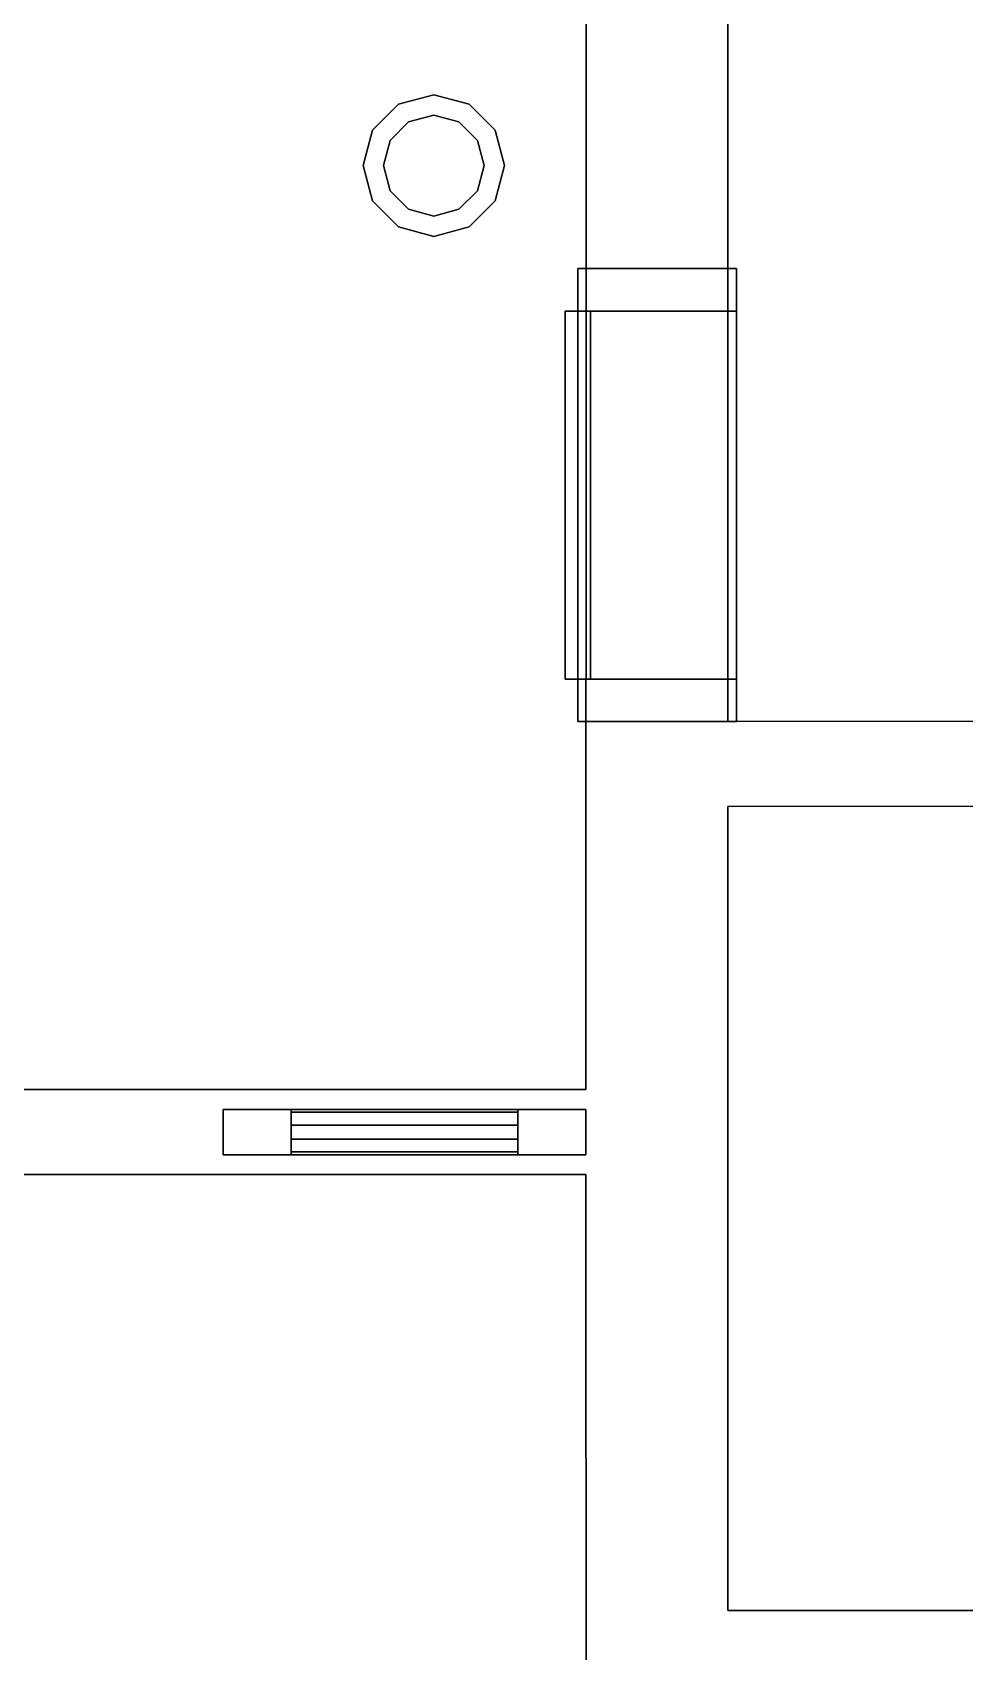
# Model space of a CAD drawing. Header units: metres. Extents: x -0.1 to 64.1, y -0.2 to 39.7.
# Drawn here: x 2.743 to 4.389, y 8.886 to 11.746 of the extents above; entities that cross this region are included whole.
import ezdxf

# ---------------------------------------------------------------- set-up
doc = ezdxf.new("R2010")
doc.units = ezdxf.units.M
doc.header["$LTSCALE"] = 0.2
for name, color, linetype, true_color in [('DLX_APERT', 7, 'Continuous', 0x969696), ('DLX_CONT', 7, 'Continuous', 0x969696), ('DLX_LUM', 7, 'Continuous', 0xffd400), ('DLX_ROOF', 7, 'Continuous', 0x7f7f7f)]:
    doc.layers.add(name, color=color, linetype=linetype, true_color=true_color)

msp = doc.modelspace()

# ---------------------------------------------------------------- linework, layer by layer
at = {"layer": 'DLX_APERT'}
for points in [[(3.7059, 11.3283, 0), (3.7059, 10.5283, 0)], [(3.9859, 11.3283, 0), (3.7059, 11.3283, 0)], [(3.7059, 11.3283, 0), (3.7059, 11.3283, 0)], [(3.7059, 11.3283, 0), (3.9859, 11.3283, 0)], [(3.9859, 11.3283, 0), (3.7059, 11.3283, 0)], [(3.7059, 11.2533, 0), (3.7059, 11.3283, 0)], [(3.7059, 11.3283, 0), (3.9859, 11.3283, 0)], [(3.7059, 10.5283, 0), (3.7059, 11.3283, 0)], [(3.7059, 11.3283, 0), (3.7059, 11.3283, 0)], [(3.7059, 11.3283, 0), (3.7059, 11.2533, 0)], [(3.9859, 10.5283, 0), (3.9859, 11.3283, 0)], [(3.9859, 11.3283, 0), (3.9859, 11.3283, 0)], [(3.9859, 11.3283, 0), (3.9859, 11.2533, 0)], [(3.9859, 11.2533, 0), (3.9859, 11.3283, 0)], [(3.9859, 11.3283, 0), (3.9859, 11.3283, 0)], [(3.9859, 11.3283, 0), (3.9859, 10.5283, 0)], [(3.6834, 10.6033, 0), (3.6834, 11.2533, 0)], [(3.6834, 11.2533, 0), (3.7059, 11.2533, 0)], [(3.6834, 11.2533, 0), (3.6834, 10.6033, 0)], [(3.6834, 10.6033, 0), (3.6834, 11.2533, 0)], [(3.6834, 11.2533, 0), (3.6834, 11.2533, 0)], [(3.7059, 11.2533, 0), (3.6834, 11.2533, 0)], [(3.6834, 11.2533, 0), (3.6834, 11.2533, 0)], [(3.6834, 11.2533, 0), (3.7059, 11.2533, 0)], [(3.7059, 11.2533, 0), (3.6834, 11.2533, 0)], [(3.6834, 11.2533, 0), (3.6834, 10.6033, 0)], [(3.7284, 11.2533, 0), (3.7059, 11.2533, 0)], [(3.7059, 11.2533, 0), (3.7059, 11.2533, 0)], [(3.7059, 11.2533, 0), (3.7059, 10.6033, 0)], [(3.7059, 10.6033, 0), (3.7059, 11.2533, 0)], [(3.7059, 11.2533, 0), (3.7284, 11.2533, 0)], [(3.7284, 11.2533, 0), (3.7059, 11.2533, 0)], [(3.7059, 11.2533, 0), (3.7059, 11.2533, 0)], [(3.7059, 11.2533, 0), (3.7284, 11.2533, 0)], [(3.7059, 11.2533, 0), (3.7284, 11.2533, 0)], [(3.7059, 11.2533, 0), (3.7059, 11.2533, 0)], [(3.7059, 10.6033, 0), (3.7059, 11.2533, 0)], [(3.7059, 11.2533, 0), (3.7059, 11.2533, 0)], [(3.7059, 11.2533, 0), (3.7284, 11.2533, 0)], [(3.7284, 11.2533, 0), (3.7059, 11.2533, 0)], [(3.7059, 11.2533, 0), (3.7059, 10.6033, 0)], [(3.7284, 11.2533, 0), (3.7059, 11.2533, 0)], [(3.9859, 11.2533, 0), (3.7284, 11.2533, 0)], [(3.7284, 10.6033, 0), (3.7284, 11.2533, 0)], [(3.7284, 11.2533, 0), (3.9859, 11.2533, 0)], [(3.7284, 11.2533, 0), (3.7284, 11.2533, 0)], [(3.7284, 11.2533, 0), (3.9859, 11.2533, 0)], [(3.9859, 11.2533, 0), (3.7284, 11.2533, 0)], [(3.7284, 11.2533, 0), (3.7284, 10.6033, 0)], [(3.7284, 11.2533, 0), (3.7284, 11.2533, 0)], [(3.7284, 11.2533, 0), (3.7284, 10.6033, 0)], [(3.7284, 10.6033, 0), (3.7284, 11.2533, 0)], [(3.7284, 11.2533, 0), (3.7284, 11.2533, 0)], [(3.7284, 11.2533, 0), (3.7284, 10.6033, 0)], [(3.7284, 11.2533, 0), (3.7284, 11.2533, 0)], [(3.7284, 10.6033, 0), (3.7284, 11.2533, 0)], [(3.9859, 11.2533, 0), (3.9859, 11.2533, 0)], [(3.9859, 10.6033, 0), (3.9859, 11.2533, 0)], [(3.9859, 11.2533, 0), (3.9859, 10.6033, 0)], [(3.9859, 11.2533, 0), (3.9859, 11.2533, 0)], [(3.7059, 10.6033, 0), (3.6834, 10.6033, 0)], [(3.6834, 10.6033, 0), (3.6834, 10.6033, 0)], [(3.7059, 10.6033, 0), (3.6834, 10.6033, 0)], [(3.6834, 10.6033, 0), (3.6834, 10.6033, 0)], [(3.6834, 10.6033, 0), (3.7059, 10.6033, 0)], [(3.6834, 10.6033, 0), (3.7059, 10.6033, 0)], [(3.7059, 10.6033, 0), (3.7284, 10.6033, 0)], [(3.7059, 10.5283, 0), (3.7059, 10.6033, 0)], [(3.7059, 10.6033, 0), (3.7059, 10.6033, 0)], [(3.7059, 10.6033, 0), (3.7059, 10.5283, 0)], [(3.7284, 10.6033, 0), (3.7059, 10.6033, 0)], [(3.7284, 10.6033, 0), (3.7059, 10.6033, 0)], [(3.7059, 10.6033, 0), (3.7059, 10.6033, 0)], [(3.7059, 10.6033, 0), (3.7284, 10.6033, 0)], [(3.7284, 10.6033, 0), (3.7059, 10.6033, 0)], [(3.7059, 10.6033, 0), (3.7059, 10.6033, 0)], [(3.7059, 10.6033, 0), (3.7284, 10.6033, 0)], [(3.7059, 10.6033, 0), (3.7059, 10.6033, 0)], [(3.7059, 10.6033, 0), (3.7284, 10.6033, 0)], [(3.7284, 10.6033, 0), (3.7059, 10.6033, 0)], [(3.7284, 10.6033, 0), (3.9859, 10.6033, 0)], [(3.9859, 10.6033, 0), (3.7284, 10.6033, 0)], [(3.7284, 10.6033, 0), (3.7284, 10.6033, 0)], [(3.7284, 10.6033, 0), (3.9859, 10.6033, 0)], [(3.9859, 10.6033, 0), (3.7284, 10.6033, 0)], [(3.7284, 10.6033, 0), (3.7284, 10.6033, 0)], [(3.7284, 10.6033, 0), (3.7284, 10.6033, 0)], [(3.7284, 10.6033, 0), (3.7284, 10.6033, 0)], [(3.9859, 10.6033, 0), (3.9859, 10.5283, 0)], [(3.9859, 10.5283, 0), (3.9859, 10.6033, 0)], [(3.9859, 10.6033, 0), (3.9859, 10.6033, 0)], [(3.9859, 10.6033, 0), (3.9859, 10.6033, 0)], [(3.7059, 10.5283, 0), (3.9859, 10.5283, 0)], [(3.7059, 10.5283, 0), (3.7059, 10.5283, 0)], [(3.7059, 10.5283, 0), (3.9859, 10.5283, 0)], [(3.9859, 10.5283, 0), (3.7059, 10.5283, 0)], [(3.9859, 10.5283, 0), (3.7059, 10.5283, 0)], [(3.7059, 10.5283, 0), (3.7059, 10.5283, 0)], [(3.9859, 10.5283, 0), (3.9859, 10.5283, 0)], [(3.9859, 10.5283, 0), (3.9859, 10.5283, 0)], [(3.7201, 9.8434, 0), (3.0796, 9.8434, 0)], [(3.0796, 9.8434, 0), (3.0796, 9.7634, 0)], [(3.0796, 9.8434, 0), (3.0796, 9.8434, 0)], [(3.0796, 9.8434, 0), (3.0796, 9.7634, 0)], [(3.0796, 9.7634, 0), (3.0796, 9.8434, 0)], [(3.0796, 9.8434, 0), (3.7201, 9.8434, 0)], [(3.0796, 9.7634, 0), (3.0796, 9.8434, 0)], [(3.7201, 9.8434, 0), (3.0796, 9.8434, 0)], [(3.0796, 9.8434, 0), (3.0796, 9.8434, 0)], [(3.0796, 9.8434, 0), (3.7201, 9.8434, 0)], [(3.6001, 9.8434, 0), (3.1996, 9.8434, 0)], [(3.1996, 9.8434, 0), (3.1996, 9.8434, 0)], [(3.1996, 9.8434, 0), (3.6001, 9.8434, 0)], [(3.1996, 9.8159, 0), (3.1996, 9.8434, 0)], [(3.1996, 9.8434, 0), (3.1996, 9.8434, 0)], [(3.1996, 9.8434, 0), (3.1996, 9.8159, 0)], [(3.6001, 9.8434, 0), (3.1996, 9.8434, 0)], [(3.1996, 9.8434, 0), (3.1996, 9.8159, 0)], [(3.1996, 9.8159, 0), (3.1996, 9.8434, 0)], [(3.1996, 9.8434, 0), (3.6001, 9.8434, 0)], [(3.1996, 9.8384, 0), (3.1996, 9.8384, 0)], [(3.1996, 9.8384, 0), (3.1996, 9.8159, 0)], [(3.1996, 9.8159, 0), (3.1996, 9.8384, 0)], [(3.1996, 9.8159, 0), (3.1996, 9.8384, 0)], [(3.1996, 9.8384, 0), (3.1996, 9.8384, 0)], [(3.1996, 9.8384, 0), (3.1996, 9.8159, 0)], [(3.1996, 9.8159, 0), (3.1996, 9.8384, 0)], [(3.1996, 9.8384, 0), (3.6001, 9.8384, 0)], [(3.1996, 9.8384, 0), (3.6001, 9.8384, 0)], [(3.6001, 9.8384, 0), (3.1996, 9.8384, 0)], [(3.1996, 9.8384, 0), (3.1996, 9.8384, 0)], [(3.6001, 9.8384, 0), (3.1996, 9.8384, 0)], [(3.1996, 9.8384, 0), (3.1996, 9.8159, 0)], [(3.1996, 9.8159, 0), (3.1996, 9.8384, 0)], [(3.1996, 9.8384, 0), (3.1996, 9.8384, 0)], [(3.1996, 9.8384, 0), (3.1996, 9.8159, 0)], [(3.6001, 9.8434, 0), (3.6001, 9.8434, 0)], [(3.6001, 9.8159, 0), (3.6001, 9.8434, 0)], [(3.6001, 9.8434, 0), (3.6001, 9.8159, 0)], [(3.6001, 9.8159, 0), (3.6001, 9.8434, 0)], [(3.6001, 9.8434, 0), (3.6001, 9.8434, 0)], [(3.6001, 9.8434, 0), (3.6001, 9.8159, 0)], [(3.6001, 9.8384, 0), (3.6001, 9.8384, 0)], [(3.6001, 9.8384, 0), (3.6001, 9.8159, 0)], [(3.6001, 9.8159, 0), (3.6001, 9.8384, 0)], [(3.6001, 9.8384, 0), (3.6001, 9.8384, 0)], [(3.6001, 9.8384, 0), (3.6001, 9.8159, 0)], [(3.6001, 9.8159, 0), (3.6001, 9.8384, 0)], [(3.6001, 9.8384, 0), (3.6001, 9.8159, 0)], [(3.6001, 9.8384, 0), (3.6001, 9.8384, 0)], [(3.6001, 9.8159, 0), (3.6001, 9.8384, 0)], [(3.6001, 9.8384, 0), (3.6001, 9.8159, 0)], [(3.6001, 9.8159, 0), (3.6001, 9.8384, 0)], [(3.6001, 9.8384, 0), (3.6001, 9.8384, 0)], [(3.7201, 9.7634, 0), (3.7201, 9.8434, 0)], [(3.7201, 9.8434, 0), (3.7201, 9.7634, 0)], [(3.7201, 9.8434, 0), (3.7201, 9.8434, 0)], [(3.7201, 9.8434, 0), (3.7201, 9.7634, 0)], [(3.7201, 9.7634, 0), (3.7201, 9.8434, 0)], [(3.7201, 9.8434, 0), (3.7201, 9.8434, 0)], [(3.1996, 9.7909, 0), (3.1996, 9.8159, 0)], [(3.1996, 9.8159, 0), (3.6001, 9.8159, 0)], [(3.1996, 9.8159, 0), (3.1996, 9.8159, 0)], [(3.1996, 9.8159, 0), (3.1996, 9.8159, 0)], [(3.1996, 9.8159, 0), (3.6001, 9.8159, 0)], [(3.6001, 9.8159, 0), (3.1996, 9.8159, 0)], [(3.1996, 9.8159, 0), (3.1996, 9.7909, 0)], [(3.1996, 9.8159, 0), (3.1996, 9.7909, 0)], [(3.1996, 9.7909, 0), (3.1996, 9.8159, 0)], [(3.1996, 9.8159, 0), (3.1996, 9.8159, 0)], [(3.1996, 9.7909, 0), (3.1996, 9.8159, 0)], [(3.1996, 9.8159, 0), (3.1996, 9.8159, 0)], [(3.1996, 9.8159, 0), (3.1996, 9.7909, 0)], [(3.6001, 9.8159, 0), (3.1996, 9.8159, 0)], [(3.1996, 9.7909, 0), (3.1996, 9.8159, 0)], [(3.1996, 9.8159, 0), (3.1996, 9.7909, 0)], [(3.6001, 9.8159, 0), (3.1996, 9.8159, 0)], [(3.1996, 9.7909, 0), (3.1996, 9.8159, 0)], [(3.1996, 9.8159, 0), (3.6001, 9.8159, 0)], [(3.1996, 9.8159, 0), (3.6001, 9.8159, 0)], [(3.6001, 9.8159, 0), (3.1996, 9.8159, 0)], [(3.1996, 9.8159, 0), (3.1996, 9.7909, 0)], [(3.1996, 9.7909, 0), (3.1996, 9.8159, 0)], [(3.1996, 9.8159, 0), (3.1996, 9.7909, 0)], [(3.6001, 9.8159, 0), (3.1996, 9.8159, 0)], [(3.1996, 9.8159, 0), (3.1996, 9.8159, 0)], [(3.1996, 9.8159, 0), (3.6001, 9.8159, 0)], [(3.6001, 9.8159, 0), (3.1996, 9.8159, 0)], [(3.1996, 9.8159, 0), (3.1996, 9.7909, 0)], [(3.1996, 9.8159, 0), (3.1996, 9.8159, 0)], [(3.1996, 9.8159, 0), (3.1996, 9.7909, 0)], [(3.1996, 9.7909, 0), (3.1996, 9.8159, 0)], [(3.1996, 9.8159, 0), (3.6001, 9.8159, 0)], [(3.1996, 9.7909, 0), (3.1996, 9.8159, 0)], [(3.6001, 9.8159, 0), (3.1996, 9.8159, 0)], [(3.1996, 9.8159, 0), (3.1996, 9.8159, 0)], [(3.1996, 9.8159, 0), (3.6001, 9.8159, 0)], [(3.1996, 9.8159, 0), (3.6001, 9.8159, 0)], [(3.1996, 9.7909, 0), (3.1996, 9.8159, 0)], [(3.1996, 9.8159, 0), (3.1996, 9.8159, 0)], [(3.1996, 9.8159, 0), (3.1996, 9.7909, 0)], [(3.1996, 9.7909, 0), (3.1996, 9.8159, 0)], [(3.6001, 9.8159, 0), (3.1996, 9.8159, 0)], [(3.1996, 9.8159, 0), (3.1996, 9.7909, 0)], [(3.6001, 9.8159, 0), (3.6001, 9.7909, 0)], [(3.6001, 9.7909, 0), (3.6001, 9.8159, 0)], [(3.6001, 9.7909, 0), (3.6001, 9.8159, 0)], [(3.6001, 9.8159, 0), (3.6001, 9.8159, 0)], [(3.6001, 9.8159, 0), (3.6001, 9.7909, 0)], [(3.6001, 9.8159, 0), (3.6001, 9.7909, 0)], [(3.6001, 9.7909, 0), (3.6001, 9.8159, 0)], [(3.6001, 9.8159, 0), (3.6001, 9.8159, 0)], [(3.6001, 9.8159, 0), (3.6001, 9.8159, 0)], [(3.6001, 9.8159, 0), (3.6001, 9.8159, 0)], [(3.6001, 9.8159, 0), (3.6001, 9.7909, 0)], [(3.6001, 9.7909, 0), (3.6001, 9.8159, 0)], [(3.6001, 9.8159, 0), (3.6001, 9.7909, 0)], [(3.6001, 9.7909, 0), (3.6001, 9.8159, 0)], [(3.6001, 9.8159, 0), (3.6001, 9.7909, 0)], [(3.6001, 9.7909, 0), (3.6001, 9.8159, 0)], [(3.6001, 9.8159, 0), (3.6001, 9.8159, 0)], [(3.6001, 9.7909, 0), (3.6001, 9.8159, 0)], [(3.6001, 9.8159, 0), (3.6001, 9.8159, 0)], [(3.6001, 9.8159, 0), (3.6001, 9.7909, 0)], [(3.6001, 9.7909, 0), (3.6001, 9.8159, 0)], [(3.6001, 9.8159, 0), (3.6001, 9.7909, 0)], [(3.6001, 9.8159, 0), (3.6001, 9.8159, 0)], [(3.6001, 9.8159, 0), (3.6001, 9.7909, 0)], [(3.6001, 9.7909, 0), (3.6001, 9.8159, 0)], [(3.6001, 9.8159, 0), (3.6001, 9.8159, 0)], [(3.6001, 9.8159, 0), (3.6001, 9.7909, 0)], [(3.6001, 9.7909, 0), (3.6001, 9.8159, 0)], [(3.6001, 9.7909, 0), (3.1996, 9.7909, 0)], [(3.6001, 9.7909, 0), (3.1996, 9.7909, 0)], [(3.1996, 9.7909, 0), (3.1996, 9.7634, 0)], [(3.1996, 9.7909, 0), (3.6001, 9.7909, 0)], [(3.1996, 9.7909, 0), (3.1996, 9.7909, 0)], [(3.1996, 9.7909, 0), (3.1996, 9.7909, 0)], [(3.1996, 9.7909, 0), (3.6001, 9.7909, 0)], [(3.1996, 9.7634, 0), (3.1996, 9.7909, 0)], [(3.1996, 9.7684, 0), (3.1996, 9.7909, 0)], [(3.1996, 9.7909, 0), (3.1996, 9.7909, 0)], [(3.1996, 9.7909, 0), (3.1996, 9.7634, 0)], [(3.1996, 9.7634, 0), (3.1996, 9.7909, 0)], [(3.1996, 9.7909, 0), (3.1996, 9.7909, 0)], [(3.1996, 9.7909, 0), (3.1996, 9.7684, 0)], [(3.1996, 9.7684, 0), (3.1996, 9.7909, 0)], [(3.1996, 9.7909, 0), (3.1996, 9.7684, 0)], [(3.6001, 9.7909, 0), (3.1996, 9.7909, 0)], [(3.1996, 9.7909, 0), (3.6001, 9.7909, 0)], [(3.6001, 9.7909, 0), (3.1996, 9.7909, 0)], [(3.1996, 9.7909, 0), (3.1996, 9.7684, 0)], [(3.1996, 9.7909, 0), (3.6001, 9.7909, 0)], [(3.1996, 9.7684, 0), (3.1996, 9.7909, 0)], [(3.1996, 9.7684, 0), (3.1996, 9.7909, 0)], [(3.1996, 9.7909, 0), (3.1996, 9.7684, 0)], [(3.1996, 9.7909, 0), (3.6001, 9.7909, 0)], [(3.6001, 9.7909, 0), (3.1996, 9.7909, 0)], [(3.1996, 9.7909, 0), (3.1996, 9.7909, 0)], [(3.1996, 9.7909, 0), (3.6001, 9.7909, 0)], [(3.1996, 9.7909, 0), (3.1996, 9.7909, 0)], [(3.6001, 9.7909, 0), (3.1996, 9.7909, 0)], [(3.6001, 9.7909, 0), (3.1996, 9.7909, 0)], [(3.6001, 9.7909, 0), (3.1996, 9.7909, 0)], [(3.1996, 9.7909, 0), (3.1996, 9.7909, 0)], [(3.1996, 9.7909, 0), (3.6001, 9.7909, 0)], [(3.1996, 9.7909, 0), (3.1996, 9.7909, 0)], [(3.1996, 9.7909, 0), (3.6001, 9.7909, 0)], [(3.6001, 9.7684, 0), (3.6001, 9.7909, 0)], [(3.6001, 9.7909, 0), (3.6001, 9.7909, 0)], [(3.6001, 9.7909, 0), (3.6001, 9.7634, 0)], [(3.6001, 9.7634, 0), (3.6001, 9.7909, 0)], [(3.6001, 9.7909, 0), (3.6001, 9.7909, 0)], [(3.6001, 9.7909, 0), (3.6001, 9.7684, 0)], [(3.6001, 9.7634, 0), (3.6001, 9.7909, 0)], [(3.6001, 9.7909, 0), (3.6001, 9.7909, 0)], [(3.6001, 9.7909, 0), (3.6001, 9.7634, 0)], [(3.6001, 9.7909, 0), (3.6001, 9.7909, 0)], [(3.6001, 9.7909, 0), (3.6001, 9.7684, 0)], [(3.6001, 9.7684, 0), (3.6001, 9.7909, 0)], [(3.6001, 9.7684, 0), (3.6001, 9.7909, 0)], [(3.6001, 9.7909, 0), (3.6001, 9.7684, 0)], [(3.6001, 9.7909, 0), (3.6001, 9.7684, 0)], [(3.6001, 9.7684, 0), (3.6001, 9.7909, 0)], [(3.6001, 9.7909, 0), (3.6001, 9.7909, 0)], [(3.6001, 9.7909, 0), (3.6001, 9.7909, 0)], [(3.6001, 9.7909, 0), (3.6001, 9.7909, 0)], [(3.6001, 9.7909, 0), (3.6001, 9.7909, 0)], [(3.0796, 9.7634, 0), (3.7201, 9.7634, 0)], [(3.0796, 9.7634, 0), (3.0796, 9.7634, 0)], [(3.7201, 9.7634, 0), (3.0796, 9.7634, 0)], [(3.7201, 9.7634, 0), (3.0796, 9.7634, 0)], [(3.0796, 9.7634, 0), (3.0796, 9.7634, 0)], [(3.0796, 9.7634, 0), (3.7201, 9.7634, 0)], [(3.1996, 9.7684, 0), (3.1996, 9.7684, 0)], [(3.1996, 9.7684, 0), (3.1996, 9.7684, 0)], [(3.1996, 9.7684, 0), (3.6001, 9.7684, 0)], [(3.6001, 9.7684, 0), (3.1996, 9.7684, 0)], [(3.1996, 9.7684, 0), (3.1996, 9.7684, 0)], [(3.1996, 9.7684, 0), (3.6001, 9.7684, 0)], [(3.6001, 9.7684, 0), (3.1996, 9.7684, 0)], [(3.1996, 9.7684, 0), (3.1996, 9.7684, 0)], [(3.6001, 9.7634, 0), (3.1996, 9.7634, 0)], [(3.1996, 9.7634, 0), (3.1996, 9.7634, 0)], [(3.1996, 9.7634, 0), (3.6001, 9.7634, 0)], [(3.1996, 9.7634, 0), (3.6001, 9.7634, 0)], [(3.6001, 9.7634, 0), (3.1996, 9.7634, 0)], [(3.1996, 9.7634, 0), (3.1996, 9.7634, 0)], [(3.6001, 9.7684, 0), (3.6001, 9.7684, 0)], [(3.6001, 9.7684, 0), (3.6001, 9.7684, 0)], [(3.6001, 9.7684, 0), (3.6001, 9.7684, 0)], [(3.6001, 9.7684, 0), (3.6001, 9.7684, 0)], [(3.6001, 9.7634, 0), (3.6001, 9.7634, 0)], [(3.6001, 9.7634, 0), (3.6001, 9.7634, 0)], [(3.7201, 9.7634, 0), (3.7201, 9.7634, 0)], [(3.7201, 9.7634, 0), (3.7201, 9.7634, 0)]]:
    msp.add_polyline3d(points, dxfattribs=at)
at = {"layer": 'DLX_CONT'}
for points in [[(3.7209, 11.3283, 0), (3.7209, 12.2699, 0)], [(3.9709, 12.2699, 0), (3.9709, 11.3283, 0)], [(3.7201, 9.8784, 0), (3.7209, 11.3283, 0)], [(3.9709, 11.3283, 0), (3.9709, 10.5285, 0)], [(3.9709, 10.5285, 0), (5.8257, 10.5298, 0)], [(5.2309, 10.3791, 0), (3.9709, 10.3783, 0)], [(3.9709, 10.3783, 0), (3.9709, 8.9587, 0)], [(1.2459, 9.8786, 0), (3.7201, 9.8784, 0)], [(1.0959, 9.7284, 0), (3.7202, 9.7284, 0)], [(3.7202, 9.7284, 0), (3.7209, 8.7283, 0)], [(3.9709, 8.9587, 0), (6.1757, 8.9587, 0)]]:
    msp.add_polyline3d(points, dxfattribs=at)
at = {"layer": 'DLX_LUM'}
for points in [[(3.389, 11.6186, 0), (3.3432, 11.5729, 0)], [(3.3432, 11.5729, 0), (3.389, 11.6186, 0)], [(3.3432, 11.5729, 0), (3.389, 11.6186, 0)], [(3.389, 11.6186, 0), (3.3432, 11.5729, 0)], [(3.4515, 11.6353, 0), (3.389, 11.6186, 0)], [(3.389, 11.6186, 0), (3.4515, 11.6353, 0)], [(3.389, 11.6186, 0), (3.4515, 11.6353, 0)], [(3.4515, 11.6353, 0), (3.389, 11.6186, 0)], [(3.389, 11.6186, 0), (3.389, 11.6186, 0)], [(3.389, 11.6186, 0), (3.389, 11.6186, 0)], [(3.514, 11.6186, 0), (3.4515, 11.6353, 0)], [(3.4515, 11.6353, 0), (3.4515, 11.6353, 0)], [(3.4515, 11.6353, 0), (3.514, 11.6186, 0)], [(3.4515, 11.6353, 0), (3.4515, 11.6353, 0)], [(3.4515, 11.6353, 0), (3.514, 11.6186, 0)], [(3.514, 11.6186, 0), (3.4515, 11.6353, 0)], [(3.5597, 11.5728, 0), (3.514, 11.6186, 0)], [(3.514, 11.6186, 0), (3.514, 11.6186, 0)], [(3.514, 11.6186, 0), (3.5597, 11.5728, 0)], [(3.514, 11.6186, 0), (3.514, 11.6186, 0)], [(3.514, 11.6186, 0), (3.5597, 11.5728, 0)], [(3.5597, 11.5728, 0), (3.514, 11.6186, 0)], [(3.407, 11.5874, 0), (3.3744, 11.5549, 0)], [(3.3744, 11.5549, 0), (3.407, 11.5874, 0)], [(3.4515, 11.5993, 0), (3.407, 11.5874, 0)], [(3.407, 11.5874, 0), (3.4515, 11.5993, 0)], [(3.496, 11.5874, 0), (3.4515, 11.5993, 0)], [(3.4515, 11.5993, 0), (3.496, 11.5874, 0)], [(3.5285, 11.5548, 0), (3.496, 11.5874, 0)], [(3.496, 11.5874, 0), (3.5285, 11.5548, 0)], [(3.3432, 11.5729, 0), (3.3265, 11.5104, 0)], [(3.3265, 11.5104, 0), (3.3432, 11.5729, 0)], [(3.3265, 11.5104, 0), (3.3432, 11.5729, 0)], [(3.3432, 11.5729, 0), (3.3265, 11.5104, 0)], [(3.3432, 11.5729, 0), (3.3432, 11.5729, 0)], [(3.3432, 11.5729, 0), (3.3432, 11.5729, 0)], [(3.3744, 11.5549, 0), (3.3625, 11.5104, 0)], [(3.3625, 11.5104, 0), (3.3744, 11.5549, 0)], [(3.5405, 11.5103, 0), (3.5285, 11.5548, 0)], [(3.5285, 11.5548, 0), (3.5405, 11.5103, 0)], [(3.5765, 11.5103, 0), (3.5597, 11.5728, 0)], [(3.5597, 11.5728, 0), (3.5597, 11.5728, 0)], [(3.5597, 11.5728, 0), (3.5765, 11.5103, 0)], [(3.5597, 11.5728, 0), (3.5597, 11.5728, 0)], [(3.5597, 11.5728, 0), (3.5765, 11.5103, 0)], [(3.5765, 11.5103, 0), (3.5597, 11.5728, 0)], [(3.3265, 11.5104, 0), (3.3265, 11.5104, 0)], [(3.3265, 11.5104, 0), (3.3432, 11.4479, 0)], [(3.3432, 11.4479, 0), (3.3265, 11.5104, 0)], [(3.3265, 11.5104, 0), (3.3265, 11.5104, 0)], [(3.3432, 11.4479, 0), (3.3265, 11.5104, 0)], [(3.3265, 11.5104, 0), (3.3432, 11.4479, 0)], [(3.3625, 11.5104, 0), (3.3744, 11.4659, 0)], [(3.3744, 11.4659, 0), (3.3625, 11.5104, 0)], [(3.5285, 11.4658, 0), (3.5405, 11.5103, 0)], [(3.5405, 11.5103, 0), (3.5285, 11.4658, 0)], [(3.5597, 11.4478, 0), (3.5765, 11.5103, 0)], [(3.5765, 11.5103, 0), (3.5597, 11.4478, 0)], [(3.5765, 11.5103, 0), (3.5597, 11.4478, 0)], [(3.5597, 11.4478, 0), (3.5765, 11.5103, 0)], [(3.5765, 11.5103, 0), (3.5765, 11.5103, 0)], [(3.5765, 11.5103, 0), (3.5765, 11.5103, 0)], [(3.3432, 11.4479, 0), (3.3432, 11.4479, 0)], [(3.3432, 11.4479, 0), (3.389, 11.4021, 0)], [(3.389, 11.4021, 0), (3.3432, 11.4479, 0)], [(3.3432, 11.4479, 0), (3.3432, 11.4479, 0)], [(3.389, 11.4021, 0), (3.3432, 11.4479, 0)], [(3.3432, 11.4479, 0), (3.389, 11.4021, 0)], [(3.3744, 11.4659, 0), (3.407, 11.4333, 0)], [(3.407, 11.4333, 0), (3.3744, 11.4659, 0)], [(3.496, 11.4333, 0), (3.5285, 11.4658, 0)], [(3.5285, 11.4658, 0), (3.496, 11.4333, 0)], [(3.514, 11.4021, 0), (3.5597, 11.4478, 0)], [(3.5597, 11.4478, 0), (3.514, 11.4021, 0)], [(3.5597, 11.4478, 0), (3.514, 11.4021, 0)], [(3.514, 11.4021, 0), (3.5597, 11.4478, 0)], [(3.5597, 11.4478, 0), (3.5597, 11.4478, 0)], [(3.5597, 11.4478, 0), (3.5597, 11.4478, 0)], [(3.407, 11.4333, 0), (3.4515, 11.4213, 0)], [(3.4515, 11.4213, 0), (3.407, 11.4333, 0)], [(3.4515, 11.4213, 0), (3.496, 11.4333, 0)], [(3.496, 11.4333, 0), (3.4515, 11.4213, 0)], [(3.389, 11.4021, 0), (3.389, 11.4021, 0)], [(3.389, 11.4021, 0), (3.4515, 11.3853, 0)], [(3.4515, 11.3853, 0), (3.389, 11.4021, 0)], [(3.389, 11.4021, 0), (3.389, 11.4021, 0)], [(3.4515, 11.3853, 0), (3.389, 11.4021, 0)], [(3.389, 11.4021, 0), (3.4515, 11.3853, 0)], [(3.4515, 11.3853, 0), (3.514, 11.4021, 0)], [(3.514, 11.4021, 0), (3.4515, 11.3853, 0)], [(3.514, 11.4021, 0), (3.4515, 11.3853, 0)], [(3.4515, 11.3853, 0), (3.514, 11.4021, 0)], [(3.4515, 11.3853, 0), (3.4515, 11.3853, 0)], [(3.4515, 11.3853, 0), (3.4515, 11.3853, 0)], [(3.514, 11.4021, 0), (3.514, 11.4021, 0)], [(3.514, 11.4021, 0), (3.514, 11.4021, 0)]]:
    msp.add_polyline3d(points, dxfattribs=at)
at = {"layer": 'DLX_ROOF'}
for points in [[(3.7209, 11.3283, 0), (3.7209, 12.2699, 0)], [(3.7209, 12.2699, 0), (3.7209, 11.3283, 0)], [(3.9709, 12.2699, 0), (3.9709, 10.5285, 0)], [(3.9709, 10.5285, 0), (3.9709, 12.2699, 0)], [(3.7201, 9.8784, 0), (3.7209, 11.3283, 0)], [(3.7209, 11.3283, 0), (3.7201, 9.8784, 0)], [(3.9709, 10.5285, 0), (5.8257, 10.5298, 0)], [(5.8257, 10.5298, 0), (3.9709, 10.5285, 0)], [(5.6409, 10.3794, 0), (3.9709, 10.3783, 0)], [(3.9709, 10.3783, 0), (5.6409, 10.3794, 0)], [(3.9709, 10.3783, 0), (3.9709, 8.9587, 0)], [(3.9709, 8.9587, 0), (3.9709, 10.3783, 0)], [(1.2459, 9.8786, 0), (3.7201, 9.8784, 0)], [(3.7201, 9.8784, 0), (1.2459, 9.8786, 0)], [(1.0959, 9.7284, 0), (3.7202, 9.7284, 0)], [(3.7202, 9.7284, 0), (1.0959, 9.7284, 0)], [(3.7202, 9.7284, 0), (1.0959, 9.7284, 0)], [(1.0959, 9.7284, 0), (3.7202, 9.7284, 0)], [(3.7202, 9.7284, 0), (3.7202, 9.7284, 0)], [(3.7202, 9.7284, 0), (3.7209, 8.7283, 0)], [(3.7209, 8.7283, 0), (3.7202, 9.7284, 0)], [(3.7202, 9.7284, 0), (3.7202, 9.7284, 0)], [(3.7209, 8.7283, 0), (3.7202, 9.7284, 0)], [(3.7202, 9.7284, 0), (3.7209, 8.7283, 0)], [(3.9709, 8.9587, 0), (6.1757, 8.9587, 0)], [(6.1757, 8.9587, 0), (3.9709, 8.9587, 0)]]:
    msp.add_polyline3d(points, dxfattribs=at)

doc.saveas('drawing.dxf')
